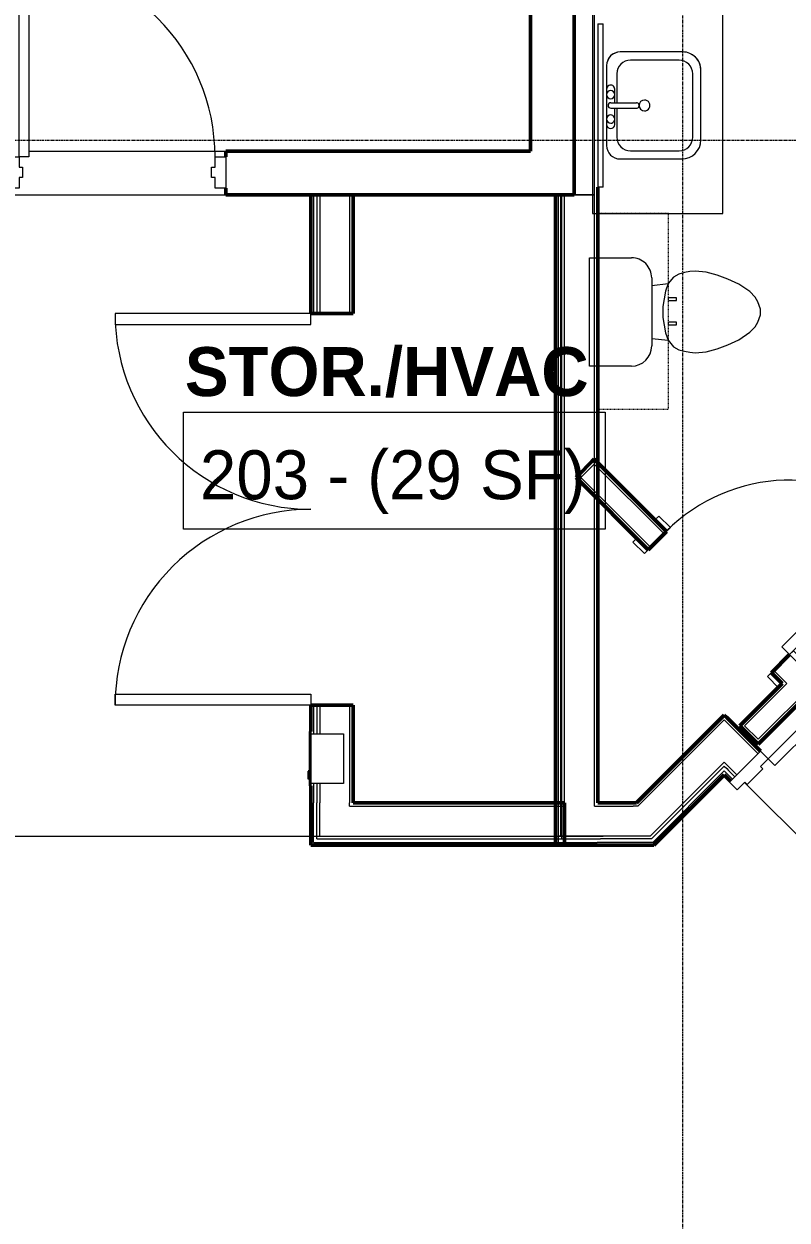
# Model space of a CAD drawing. Header units: inches. Extents: x -4218 to -1830, y 9767 to 12426.
# Drawn here: x -2621.4 to -2481.2, y 11648.7 to 11868.6 of the extents above; entities that cross this region are included whole.
import ezdxf

# ---------------------------------------------------------------- set-up
doc = ezdxf.new("R2010")
doc.units = ezdxf.units.IN
doc.header["$MEASUREMENT"] = 0
doc.linetypes.add('Dash', pattern=[0.25, 0.125, -0.125])
doc.linetypes.add('Grid Line 1_2_', pattern=[0.875, 0.5, -0.125, 0.125, -0.125])
for name, color, linetype, lineweight in [('0-1', 7, 'Continuous', 5), ('0-2', 252, 'Continuous', 9), ('0-3', 10, 'Continuous', 9), ('A-AREA-IDEN', 2, 'Continuous', 9), ('A-DOOR-1', 10, 'Continuous', 9), ('A-DOOR-2', 50, 'Continuous', 20), ('A-DOOR-FRAM-1', 50, 'Continuous', 20), ('A-FLOR-2', 252, 'Continuous', 9), ('A-FLOR-3', 10, 'Continuous', 9), ('A-FLOR-4', 192, 'Continuous', 9), ('A-WALL-1', 7, 'Continuous', 50), ('A-WALL-2', 250, 'Continuous', 13), ('E-FIRE-1', 10, 'Continuous', 9), ('I-WALL-1', 7, 'Continuous', 50), ('P-SANR-FIXT-1', 10, 'Continuous', 9), ('P-SANR-FIXT-3', 252, 'Continuous', 9), ('Q-CASE-1', 253, 'Continuous', 9), ('Q-CASE-2', 252, 'Continuous', 9), ('Q-CASE-3', 10, 'Continuous', 9), ('Q-CASE-4', 10, 'Dash', 9), ('Q-CASE-5', 254, 'Continuous', 9), ('S-GRID-1', 1, 'Grid Line 1_2_', 9)]:
    doc.layers.add(name, color=color, linetype=linetype, lineweight=lineweight)
doc.styles.add('Century Gothic', font='ufonts.com_century-gothic.ttf', dxfattribs={"height": 9})
doc.styles.add('Century Gothic_B', font='GOTHICB.TTF', dxfattribs={"height": 9})

# ---------------------------------------------------------------- blocks, each defined once
blk = doc.blocks.new('Toilet-Domestic-3D - Toilet-Domestic-3D-1352612-BACKGROUND - 2ND FLOOR')
at = {"layer": 'P-SANR-FIXT-1'}
for p, q in [((-9.98, 11.75), (-9.98, 17.93)), ((9.98, 17.93), (9.98, 11.75)), ((6.25, 8.02), (-6.25, 8.02)), ((-4.86, 8.02), (-5.21, 5)), ((4.86, 8.02), (5.21, 5)), ((-5.21, 5), (-6.4, 4)), ((-3.84, 5.5), (-5.21, 5)), ((-1, 6), (-3.84, 5.5)), ((1, 6), (-1, 6)), ((3.84, 5.5), (1, 6)), ((5.21, 5), (3.84, 5.5)), ((6.4, 4), (5.21, 5)), ((-6.97, 3), (-7.24, 2)), ((-6.4, 4), (-6.97, 3)), ((6.97, 3), (6.4, 4)), ((7.24, 2), (6.97, 3)), ((-7.41, 1), (-7.5, 0)), ((-7.24, 2), (-7.41, 1)), ((7.41, 1), (7.24, 2)), ((7.5, 0), (7.41, 1)), ((-7.5, 0), (-7.33, -1.99)), ((-7.33, -1.99), (-6.79, -4)), ((6.79, -4), (7.33, -1.99)), ((7.33, -1.99), (7.5, 0)), ((-6.79, -4), (-6.06, -6)), ((6.06, -6), (6.79, -4)), ((-6.06, -6), (-5.13, -8)), ((5.13, -8), (6.06, -6)), ((-5.13, -8), (-3.74, -10)), ((3.74, -10), (5.13, -8)), ((-3.74, -10), (-2.74, -11)), ((2.74, -11), (3.74, -10)), ((-2.74, -11), (-1.87, -11.5)), ((-1.87, -11.5), (-0.5, -12)), ((-0.5, -12), (0.5, -12)), ((0.5, -12), (1.87, -11.5)), ((1.87, -11.5), (2.74, -11))]:
    blk.add_line(p, q, dxfattribs=at)
for centre, start, end in [((-6.25, 11.75), 180, 270), ((6.25, 11.75), 270, 360)]:
    blk.add_arc(centre, 3.73, start, end, dxfattribs=at)
at = {"layer": 'P-SANR-FIXT-3'}
for p, q in [((-9.98, 19.48), (9.98, 19.48)), ((-9.98, 17.93), (-9.98, 19.48)), ((9.98, 19.48), (9.98, 17.93))]:
    blk.add_line(p, q, dxfattribs=at)
blk = doc.blocks.new('Bath Vanity - Bath Vanity 72_-V3-BACKGROUND - 2ND FLOOR')
at = {"layer": 'Q-CASE-1'}
blk.add_line((36.74, -1), (36.74, 0), dxfattribs=at)
at = {"layer": 'Q-CASE-2'}
for p, q in [((36.74, 0), (-35.26, 0)), ((-35.26, 0), (-35.26, -1)), ((36.74, -3.5), (36.74, -1)), ((36.74, -4.12), (36.74, -3.52))]:
    blk.add_line(p, q, dxfattribs=at)
at = {"layer": 'Q-CASE-3'}
for p, q in [((-35.26, -1), (-35.26, -24)), ((36.74, -24), (36.74, -4.12)), ((-35.26, -24), (36.74, -24))]:
    blk.add_line(p, q, dxfattribs=at)
blk = doc.blocks.new('M_Sink Vanity-Square - 500 x 440mm-1352614-BACKGROUND - 2ND FLOOR')
at = {"layer": 'P-SANR-FIXT-1'}
for p, q in [((7.96, 7.09), (-6.72, 7.09)), ((7.96, 7.09), (-6.72, 7.09)), ((3.62, 7.09), (-2.88, 7.09)), ((-9.22, 4.59), (-9.22, -6.73)), ((-9.22, 4.59), (-9.22, -6.73)), ((0.12, 5.22), (-5.22, 5.22)), ((-2.88, 5.59), (0.12, 5.59)), ((0.12, 6.33), (0.12, 1.59)), ((1.12, 6.33), (1.12, 1.59)), ((1.12, 5.59), (3.62, 5.59)), ((6.46, 5.22), (1.12, 5.22)), ((10.46, -6.91), (10.46, 4.59)), ((10.46, -6.91), (10.46, 4.59)), ((-7.72, 2.72), (-7.72, -6.23)), ((8.96, -6.23), (8.96, 2.72)), ((-5.22, -8.73), (6.46, -8.73)), ((-5.72, -10.23), (7.14, -10.23)), ((-5.72, -10.23), (7.14, -10.23))]:
    blk.add_line(p, q, dxfattribs=at)
for centre, radius, start, end in [((-6.72, 4.59), 2.5, 90, 180), ((-6.72, 4.59), 2.5, 90, 180), ((-2.88, 6.34), 0.75, 90, 270), ((-1.88, 6.34), 0.75, 360, 180), ((0.62, 6.33), 0.5, 360, 180), ((2.62, 6.34), 0.75, 360, 180), ((3.62, 6.34), 0.75, 270, 90), ((7.96, 4.59), 2.5, 0, 90), ((7.96, 4.59), 2.5, 360, 90), ((-5.22, 2.72), 2.5, 90, 180), ((-1.88, 6.34), 0.75, 180, 0), ((2.62, 6.34), 0.75, 180, 360), ((6.46, 2.72), 2.5, 0, 90), ((0.62, 0.13), 1, 360, 180), ((0.62, 0.13), 1, 180, 0), ((0.62, 1.59), 0.5, 180, 0), ((-5.22, -6.23), 2.5, 180, 270), ((6.46, -6.23), 2.5, 270, 0), ((-5.72, -6.73), 3.5, 180, 270), ((-5.72, -6.73), 3.5, 180, 270), ((7.14, -6.91), 3.32, 270, 360), ((7.14, -6.91), 3.32, 270, 0)]:
    blk.add_arc(centre, radius, start, end, dxfattribs=at)
blk = doc.blocks.new('SWING - SINGLE - FLUSH - 2-8 x 6-8 - PASSAGE-3199406-BACKGROUND - 2ND FLOOR')
at = {"layer": 'A-DOOR-1'}
blk.add_arc((16, 2.37), 32.07, 93.5759, 180, dxfattribs=at)
at = {"layer": 'A-DOOR-2'}
for p, q in [((14, 2.37), (14, 34.38)), ((16, 34.38), (14, 34.38)), ((16, 2.37), (16, 34.38)), ((16, 2.37), (14, 2.37))]:
    blk.add_line(p, q, dxfattribs=at)
at = {"layer": 'A-DOOR-FRAM-1'}
for p, q in [((-16, 3.37), (-19, 3.37)), ((-19, 3.37), (-19, 2.37)), ((-19, 2.37), (-16, 2.37)), ((-16, 2.37), (-16, 3.37)), ((19, 3.37), (16, 3.37)), ((16, 3.37), (16, 2.37)), ((16, 2.37), (19, 2.37)), ((19, 2.37), (19, 3.37)), ((-16, -2.38), (-19, -2.38)), ((-19, -2.38), (-19, -3.38)), ((-19, -3.38), (-16, -3.38)), ((-16, -3.38), (-16, -2.38)), ((19, -2.38), (16, -2.38)), ((16, -2.38), (16, -3.38)), ((16, -3.38), (19, -3.38)), ((19, -3.38), (19, -2.38))]:
    blk.add_line(p, q, dxfattribs=at)
blk = doc.blocks.new('300 Series Wall Hung Cabinet_326 - 36_-2909952-BACKGROUND - 2ND FLOOR')
at = {"layer": 'Q-CASE-3'}
for p, q in [((-2.5, -13.19), (-2.01, -13.19)), ((-2.5, -13.19), (-2.5, -14.69)), ((-2.01, -14.69), (-2.01, -13.19)), ((2, -13.19), (2.49, -13.19)), ((2, -13.19), (2, -14.69)), ((2.49, -14.69), (2.49, -13.19)), ((-2.5, -14.69), (-2.01, -14.69)), ((2, -14.69), (2.49, -14.69))]:
    blk.add_line(p, q, dxfattribs=at)
at = {"layer": 'Q-CASE-4'}
for p, q in [((18, -0.19), (-18, -0.19)), ((-18, -0.19), (-18, -13.19)), ((18, -13.19), (18, -0.19)), ((-18, -13.19), (18, -13.19))]:
    blk.add_line(p, q, dxfattribs=at)
blk = doc.blocks.new('BATHROOM MIRROR - BATHROOM MIRROR 30_-3124767-BACKGROUND - 2ND FLOOR')
at = {"layer": 'Q-CASE-3'}
for p, q in [((15.74, 24), (-14.26, 24)), ((-14.26, 23), (-14.26, 24)), ((-14.26, 23), (15.74, 23)), ((15.74, 24), (15.74, 23))]:
    blk.add_line(p, q, dxfattribs=at)
at = {"layer": 'Q-CASE-5'}
blk.add_line((12.74, 24), (-11.26, 24), dxfattribs=at)
blk = doc.blocks.new('CTR - 1st Phase - Unit Layouts_rvt-1-BACKGROUND - 2ND FLOOR')
at = {"layer": 'A-WALL-1'}
for p, q in [((-2517.03, 11788.12), (-2519.51, 11785.65)), ((-2516.59, 11788.56), (-2517.03, 11788.12)), ((-2503.31, 11775.28), (-2516.59, 11788.56)), ((-2519.51, 11785.65), (-2519.95, 11785.2)), ((-2519.95, 11785.2), (-2506.67, 11771.92)), ((-2486.48, 11736.18), (-2443.9, 11778.76)), ((-2506.67, 11771.92), (-2503.31, 11775.28)), ((-2480.68, 11752.66), (-2484.04, 11749.3)), ((-2484.04, 11749.3), (-2482.06, 11747.32)), ((-2482.06, 11747.32), (-2489.84, 11739.54)), ((-2489.84, 11739.54), (-2489.4, 11739.09)), ((-2489.4, 11739.09), (-2486.92, 11736.62)), ((-2486.92, 11736.62), (-2486.48, 11736.18))]:
    blk.add_line(p, q, dxfattribs=at)
at = {"layer": 'A-WALL-2'}
for p, q in [((-2516.59, 11787.68), (-2519.06, 11785.2)), ((-2503.75, 11774.84), (-2516.59, 11787.68)), ((-2506.23, 11772.37), (-2519.06, 11785.2)), ((-2486.48, 11737.06), (-2444.34, 11779.2)), ((-2481.62, 11747.76), (-2483.6, 11749.74)), ((-2488.96, 11739.54), (-2481.18, 11747.32)), ((-2481.18, 11747.32), (-2481.62, 11747.76)), ((-2488.96, 11739.54), (-2486.48, 11737.06))]:
    blk.add_line(p, q, dxfattribs=at)
at = {"layer": '0-2'}
for name, p, rotation in [('Bath Vanity - Bath Vanity 72_-V3-BACKGROUND - 2ND FLOOR', (-2516.95, 11869.04), 90.00000000000723), ('BATHROOM MIRROR - BATHROOM MIRROR 30_-3124767-BACKGROUND - 2ND FLOOR', (-2491.95, 11852.88), 89.99999999999014), ('M_Sink Vanity-Square - 500 x 440mm-1352614-BACKGROUND - 2ND FLOOR', (-2507.23, 11853), 89.99999999998471), ('300 Series Wall Hung Cabinet_326 - 36_-2909952-BACKGROUND - 2ND FLOOR', (-2516.14, 11815.77), 89.99999999999038), ('Toilet-Domestic-3D - Toilet-Domestic-3D-1352612-BACKGROUND - 2ND FLOOR', (-2498.02, 11815.65), 90.00000000000794), ('SWING - SINGLE - FLUSH - 2-8 x 6-8 - PASSAGE-3199406-BACKGROUND - 2ND FLOOR', (-2493.68, 11762.29), 315.0000000000329)]:
    blk.add_blockref(name, p, dxfattribs=dict(at, rotation=rotation))
blk = doc.blocks.new('HOLLOW METAL - UNIT DOOR-2191978-BACKGROUND - 2ND FLOOR')
at = {"layer": 'A-DOOR-1'}
blk.add_arc((18, 4.125), 36, 90, 180, dxfattribs=at)
at = {"layer": 'A-DOOR-2'}
for p, q in [((18, 40.125), (16.25, 40.125)), ((16.25, 40.125), (16.25, 4.125)), ((18, 4.125), (18, 40.125)), ((16.25, 4.125), (18, 4.125))]:
    blk.add_line(p, q, dxfattribs=at)
at = {"layer": 'A-DOOR-FRAM-1'}
for p, q in [((-18, 4.125), (-20, 4.125)), ((-20, 4.125), (-20, -3.875)), ((-18, 2.1875), (-18, 4.125)), ((18, 4.125), (18, 2.1875)), ((20, 4.125), (18, 4.125)), ((20, -3.875), (20, 4.125)), ((-17.375, 2.1875), (-18, 2.1875)), ((-17.375, -1.9375), (-17.375, 2.1875)), ((18, 2.1875), (17.375, 2.1875)), ((17.375, 2.1875), (17.375, -1.9375)), ((-18, -3.875), (-18, -1.9375)), ((-18, -1.9375), (-17.375, -1.9375)), ((17.375, -1.9375), (18, -1.9375)), ((18, -1.9375), (18, -3.875)), ((-20, -3.875), (-18, -3.875)), ((18, -3.875), (20, -3.875))]:
    blk.add_line(p, q, dxfattribs=at)
blk = doc.blocks.new('HOLLOW METAL - UNIT DOOR-2191977-BACKGROUND - 2ND FLOOR')
at = {"layer": 'A-DOOR-1'}
blk.add_arc((18, -4.125), 36, 180, 270, dxfattribs=at)
at = {"layer": 'A-DOOR-2'}
for p, q in [((16.25, -4.125), (18, -4.125)), ((16.25, -40.125), (16.25, -4.125)), ((18, -4.125), (18, -40.125)), ((18, -40.125), (16.25, -40.125))]:
    blk.add_line(p, q, dxfattribs=at)
at = {"layer": 'A-DOOR-FRAM-1'}
for p, q in [((-20, 3.875), (-18, 3.875)), ((-20, -4.125), (-20, 3.875)), ((-18, 3.875), (-18, 1.9375)), ((18, 3.875), (20, 3.875)), ((18, 1.9375), (18, 3.875)), ((20, 3.875), (20, -4.125)), ((-18, 1.9375), (-17.375, 1.9375)), ((-17.375, 1.9375), (-17.375, -2.1875)), ((17.375, 1.9375), (18, 1.9375)), ((17.375, -2.1875), (17.375, 1.9375)), ((-18, -2.1875), (-18, -4.125)), ((-17.375, -2.1875), (-18, -2.1875)), ((18, -2.1875), (17.375, -2.1875)), ((18, -4.125), (18, -2.1875)), ((-18, -4.125), (-20, -4.125)), ((20, -4.125), (18, -4.125))]:
    blk.add_line(p, q, dxfattribs=at)
blk = doc.blocks.new('HOLLOW METAL - DOUBLE - 6-0 x 6-8 - 20MIN_-2194248-BACKGROUND - 2ND FLOOR')
at = {"layer": 'A-DOOR-1'}
for centre, start, end in [((-36, 3.875), 360, 90), ((36, 3.875), 90, 180)]:
    blk.add_arc(centre, 36, start, end, dxfattribs=at)
at = {"layer": 'A-DOOR-2'}
for p, q in [((-36, 3.875), (-36, 39.875)), ((-36, 39.875), (-34, 39.875)), ((-34, 39.875), (-34, 3.875)), ((36, 39.875), (34, 39.875)), ((34, 39.875), (34, 3.875)), ((36, 3.875), (36, 39.875)), ((-34, 3.875), (-36, 3.875)), ((34, 3.875), (36, 3.875))]:
    blk.add_line(p, q, dxfattribs=at)
blk = doc.blocks.new('104416 - Fire Extinguishers - Wall - Class A - Light - 2A-2205533-BACKGROUND - 2ND FLOOR')
at = {"layer": 'E-FIRE-1'}
for p, q in [((13.19, 4.13), (13.19, 3.87)), ((23.19, 4.13), (13.19, 4.13)), ((13.19, 4.13), (23.19, 4.13)), ((13.19, 4.13), (13.19, 3.87)), ((23.19, 3.87), (13.19, 3.87)), ((13.63, -2.12), (13.63, 3.87)), ((14.41, 4.13), (14.41, 4.38)), ((14.44, 4.38), (14.84, 4.38)), ((14.44, 4.13), (14.44, 4.38)), ((14.84, 4.38), (15.03, 4.38)), ((14.84, 4.13), (14.84, 4.38)), ((15.03, 4.38), (15.11, 4.38)), ((15.03, 4.13), (15.03, 4.38)), ((15.11, 4.38), (15.24, 4.38)), ((15.11, 4.13), (15.11, 4.38)), ((15.24, 4.38), (15.51, 4.38)), ((15.24, 4.13), (15.24, 4.38)), ((15.51, 4.38), (15.73, 4.38)), ((15.51, 4.13), (15.51, 4.38)), ((15.73, 4.38), (15.87, 4.38)), ((15.73, 4.13), (15.73, 4.38)), ((15.87, 4.38), (15.91, 4.38)), ((15.87, 4.13), (15.87, 4.38)), ((15.91, 4.13), (15.91, 4.38)), ((15.94, 4.13), (15.94, 4.38)), ((22.75, 3.87), (22.75, -2.12)), ((23.19, 3.87), (23.19, 4.13)), ((23.19, 3.87), (23.19, 4.13)), ((22.75, -2.12), (13.63, -2.12))]:
    blk.add_line(p, q, dxfattribs=at)
blk = doc.blocks.new('CTR - 1st Phase - Common Walls_rvt-1-BACKGROUND - 2ND FLOOR')
at = {"layer": 'A-WALL-1'}
for p, q in [((-2520.32, 12085.15), (-2520.32, 11837.19)), ((-2515.95, 11837.19), (-2515.95, 11838.62))]:
    blk.add_line(p, q, dxfattribs=at)
at = {"layer": 'A-WALL-2'}
for p, q in [((-2520.07, 11837.19), (-2520.07, 12085.15)), ((-2516.57, 11837.19), (-2516.57, 12085.15)), ((-2568.2, 11837.19), (-2568.2, 11815.36)), ((-2567.57, 11837.19), (-2567.57, 11815.36)), ((-2567.07, 11837.19), (-2567.07, 11815.36)), ((-2561.57, 11837.19), (-2561.57, 11815.36)), ((-2523.2, 11725.36), (-2523.2, 11837.19)), ((-2522.57, 11725.36), (-2522.57, 11837.19)), ((-2522.07, 11725.36), (-2522.07, 11837.19)), ((-2520.07, 11837.19), (-2520.32, 11837.19)), ((-2520.32, 11837.19), (-2520.07, 11837.19)), ((-2516.57, 11837.19), (-2520.07, 11837.19)), ((-2520.07, 11837.19), (-2516.57, 11837.19)), ((-2516.57, 11725.36), (-2516.57, 11837.19)), ((-2568.2, 11743.36), (-2568.2, 11738.05)), ((-2567.57, 11743.36), (-2567.57, 11738.05)), ((-2567.07, 11743.36), (-2567.07, 11738.05)), ((-2561.57, 11743.36), (-2561.57, 11725.36)), ((-2508.57, 11724.74), (-2492.69, 11740.62)), ((-2492.69, 11740.62), (-2488.8, 11736.73)), ((-2488.8, 11736.73), (-2487.65, 11735.58)), ((-2487.65, 11735.58), (-2486.5, 11734.43)), ((-2506.29, 11719.24), (-2492.69, 11732.84)), ((-2492.69, 11732.84), (-2492.34, 11732.49)), ((-2506.09, 11718.74), (-2492.69, 11732.13)), ((-2505.83, 11718.11), (-2492.69, 11731.25)), ((-2492.69, 11732.13), (-2492.25, 11731.69)), ((-2492.69, 11731.25), (-2492.34, 11730.9)), ((-2492.34, 11732.49), (-2491.54, 11731.69)), ((-2492.34, 11730.9), (-2491.19, 11729.75)), ((-2492.25, 11731.69), (-2491.9, 11731.34)), ((-2491.9, 11731.34), (-2490.75, 11730.19)), ((-2491.54, 11731.69), (-2490.39, 11730.54)), ((-2568.2, 11728.93), (-2568.2, 11725.36)), ((-2567.57, 11728.93), (-2567.57, 11725.36)), ((-2567.07, 11728.93), (-2567.07, 11725.36)), ((-2568.2, 11718.74), (-2568.2, 11725.36)), ((-2567.57, 11719.24), (-2567.57, 11725.36)), ((-2567.07, 11724.74), (-2567.07, 11725.36)), ((-2567.07, 11719.24), (-2567.07, 11724.74)), ((-2561.57, 11724.74), (-2561.57, 11725.36)), ((-2561.57, 11724.74), (-2522.07, 11724.74)), ((-2523.2, 11718.74), (-2523.2, 11725.36)), ((-2522.57, 11719.24), (-2522.57, 11725.36)), ((-2522.07, 11724.74), (-2522.07, 11725.36)), ((-2522.07, 11719.24), (-2522.07, 11724.74)), ((-2516.57, 11724.74), (-2516.57, 11725.36)), ((-2516.57, 11724.74), (-2509.45, 11724.74)), ((-2508.57, 11724.74), (-2509.45, 11724.74)), ((-2568.2, 11718.11), (-2568.2, 11718.74)), ((-2568.2, 11718.11), (-2522.07, 11718.11)), ((-2567.57, 11718.74), (-2567.57, 11719.24)), ((-2567.57, 11718.74), (-2522.07, 11718.74)), ((-2567.07, 11719.24), (-2522.07, 11719.24)), ((-2523.2, 11718.11), (-2523.2, 11718.74)), ((-2523.2, 11718.11), (-2516.08, 11718.11)), ((-2522.57, 11718.74), (-2522.57, 11719.24)), ((-2522.57, 11718.74), (-2515.45, 11718.74)), ((-2522.07, 11719.24), (-2514.95, 11719.24)), ((-2506.71, 11718.11), (-2516.08, 11718.11)), ((-2506.79, 11718.74), (-2515.45, 11718.74)), ((-2514.07, 11719.24), (-2514.95, 11719.24)), ((-2506.29, 11719.24), (-2514.07, 11719.24)), ((-2506.09, 11718.74), (-2506.79, 11718.74)), ((-2505.83, 11718.11), (-2506.71, 11718.11))]:
    blk.add_line(p, q, dxfattribs=at)
at = {"layer": 'I-WALL-1'}
for p, q in [((-2560.95, 11837.19), (-2568.7, 11837.19)), ((-2568.7, 11837.19), (-2568.7, 11815.36)), ((-2560.95, 11815.36), (-2560.95, 11837.19)), ((-2523.7, 11837.19), (-2523.7, 11725.36)), ((-2520.32, 11837.19), (-2523.7, 11837.19)), ((-2515.95, 11725.36), (-2515.95, 11837.19)), ((-2568.7, 11815.36), (-2560.95, 11815.36)), ((-2560.95, 11743.36), (-2568.7, 11743.36)), ((-2568.7, 11743.36), (-2568.7, 11738.49)), ((-2560.95, 11725.36), (-2560.95, 11743.36)), ((-2492.69, 11741.5), (-2508.83, 11725.36)), ((-2492.25, 11741.06), (-2492.69, 11741.5)), ((-2487.21, 11736.02), (-2492.25, 11741.06)), ((-2486.06, 11734.87), (-2487.21, 11736.02)), ((-2568.7, 11728.49), (-2568.7, 11725.36)), ((-2505.62, 11717.61), (-2492.69, 11730.54)), ((-2492.69, 11730.54), (-2491.54, 11729.39)), ((-2568.7, 11725.36), (-2568.7, 11718.11)), ((-2522.07, 11725.36), (-2560.95, 11725.36)), ((-2523.7, 11725.36), (-2523.7, 11718.11)), ((-2522.07, 11717.61), (-2522.07, 11725.36)), ((-2508.83, 11725.36), (-2515.95, 11725.36)), ((-2568.7, 11718.11), (-2568.7, 11717.61)), ((-2568.7, 11717.61), (-2522.07, 11717.61)), ((-2523.7, 11718.11), (-2523.7, 11717.61)), ((-2523.7, 11717.61), (-2516.58, 11717.61)), ((-2516.58, 11717.61), (-2506.33, 11717.61)), ((-2506.33, 11717.61), (-2505.62, 11717.61))]:
    blk.add_line(p, q, dxfattribs=at)
at = {"layer": '0-3'}
for name, p, rotation in [('HOLLOW METAL - DOUBLE - 6-0 x 6-8 - 20MIN_-2194248-BACKGROUND - 2ND FLOOR', (-2564.82, 11779.36), 89.99999999999577), ('HOLLOW METAL - UNIT DOOR-2191977-BACKGROUND - 2ND FLOOR', (-2474.84, 11717.81), 134.9999999999988), ('104416 - Fire Extinguishers - Wall - Class A - Light - 2A-2205533-BACKGROUND - 2ND FLOOR', (-2564.82, 11715.3), 89.99999999999577), ('HOLLOW METAL - UNIT DOOR-2191978-BACKGROUND - 2ND FLOOR', (-2474.13, 11647.46), 225.0000000000052)]:
    blk.add_blockref(name, p, dxfattribs=dict(at, rotation=rotation))
blk = doc.blocks.new('HOLLOW METAL - STAIR DOOR 3-0 x 7-0-2453424-BACKGROUND - 2ND FLOOR')
at = {"layer": 'A-DOOR-1'}
blk.add_arc((18, -3.25), 36, 180, 270, dxfattribs=at)
at = {"layer": 'A-DOOR-2'}
for p, q in [((16.25, -3.25), (18, -3.25)), ((16.25, -39.25), (16.25, -3.25)), ((18, -3.25), (18, -39.25)), ((18, -39.25), (16.25, -39.25))]:
    blk.add_line(p, q, dxfattribs=at)
at = {"layer": 'A-DOOR-FRAM-1'}
for p, q in [((-20, 2.5), (-18, 2.5)), ((-20, -3.25), (-20, 2.5)), ((-18, 2.5), (-18, 0.5625)), ((18, 2.5), (20, 2.5)), ((18, 0.5625), (18, 2.5)), ((20, 2.5), (20, -3.25)), ((-18, 0.5625), (-17.375, 0.5625)), ((-17.375, 0.5625), (-17.375, -1.3125)), ((17.375, 0.5625), (18, 0.5625)), ((17.375, -1.3125), (17.375, 0.5625)), ((-18, -1.3125), (-18, -3.25)), ((-17.375, -1.3125), (-18, -1.3125)), ((18, -1.3125), (17.375, -1.3125)), ((18, -3.25), (18, -1.3125)), ((-18, -3.25), (-20, -3.25)), ((20, -3.25), (18, -3.25))]:
    blk.add_line(p, q, dxfattribs=at)
blk = doc.blocks.new('CTR - 1st Phase -Stairs _ Elevators_rvt-1-BACKGROUND - 2ND FLOOR')
at = {"layer": 'A-FLOR-2'}
for p, q in [((-2528.32, 11845.19), (-2528.32, 11904.06)), ((-2584.32, 11845.19), (-2528.32, 11845.19))]:
    blk.add_line(p, q, dxfattribs=at)
at = {"layer": 'A-FLOR-3'}
blk.add_line((-2620.57, 11845.19), (-2584.32, 11845.19), dxfattribs=at)
at = {"layer": 'A-WALL-1'}
for p, q in [((-2528.32, 12077.19), (-2528.32, 11845.19)), ((-2520.32, 11845.19), (-2520.32, 12077.19)), ((-2528.32, 11845.19), (-2584.32, 11845.19)), ((-2584.32, 11845.19), (-2584.32, 11844.19)), ((-2520.32, 11837.19), (-2520.32, 11845.19)), ((-2584.32, 11838.44), (-2584.32, 11837.19)), ((-2584.32, 11837.19), (-2520.32, 11837.19))]:
    blk.add_line(p, q, dxfattribs=at)
at = {"layer": '0-3', "rotation": 180}
blk.add_blockref('HOLLOW METAL - STAIR DOOR 3-0 x 7-0-2453424-BACKGROUND - 2ND FLOOR', (-2604.32, 11840.94), dxfattribs=at)

msp = doc.modelspace()

# ---------------------------------------------------------------- linework, layer by layer
at = {"layer": 'A-AREA-IDEN', "flags": 128}
msp.add_lwpolyline([(-2592.1, 11797.21), (-2514.59, 11797.21), (-2514.59, 11775.72), (-2592.1, 11775.72)], close=True, dxfattribs=at)
at = {"layer": 'A-FLOR-4'}
for p, q in [((-2520.32, 12085.15), (-2520.32, 11837.19)), ((-2680.7, 11837.19), (-2520.32, 11837.19)), ((-2522.72, 11724.75), (-2522.72, 11837.19)), ((-2506.29, 11719.24), (-2492.69, 11732.84)), ((-2492.69, 11732.84), (-2490.39, 11730.54)), ((-2488.98, 11729.13), (-2463.52, 11703.67)), ((-2522.72, 11719.24), (-2522.72, 11724.74)), ((-2637.44, 11719.24), (-2568.24, 11719.24)), ((-2568.2, 11719.24), (-2523.24, 11719.24)), ((-2506.29, 11719.24), (-2523.2, 11719.24))]:
    msp.add_line(p, q, dxfattribs=at)
at = {"layer": 'S-GRID-1'}
for p, q in [((-2500.32, 9836.18), (-2500.32, 12376.81)), ((-1830.2, 11847.19), (-4168.71, 11847.19))]:
    msp.add_line(p, q, dxfattribs=at)

# ---------------------------------------------------------------- block references
at = {"layer": '0-1'}
for name in ['CTR - 1st Phase - Unit Layouts_rvt-1-BACKGROUND - 2ND FLOOR', 'CTR - 1st Phase - Common Walls_rvt-1-BACKGROUND - 2ND FLOOR', 'CTR - 1st Phase -Stairs _ Elevators_rvt-1-BACKGROUND - 2ND FLOOR']:
    msp.add_blockref(name, (0, 0), dxfattribs=at)

# ---------------------------------------------------------------- texts
at = {"layer": 'A-AREA-IDEN', "char_height": 9, "attachment_point": 1}
for s, insert, width, style in [('STOR./HVAC', (-2591.86, 11809.18), 93.021, 'Century Gothic_B'), ('203 - (29 SF)', (-2589.1, 11790.21), 86.355, 'Century Gothic')]:
    msp.add_mtext(s, dxfattribs=dict(at, insert=insert, width=width, style=style))

doc.saveas('drawing.dxf')
